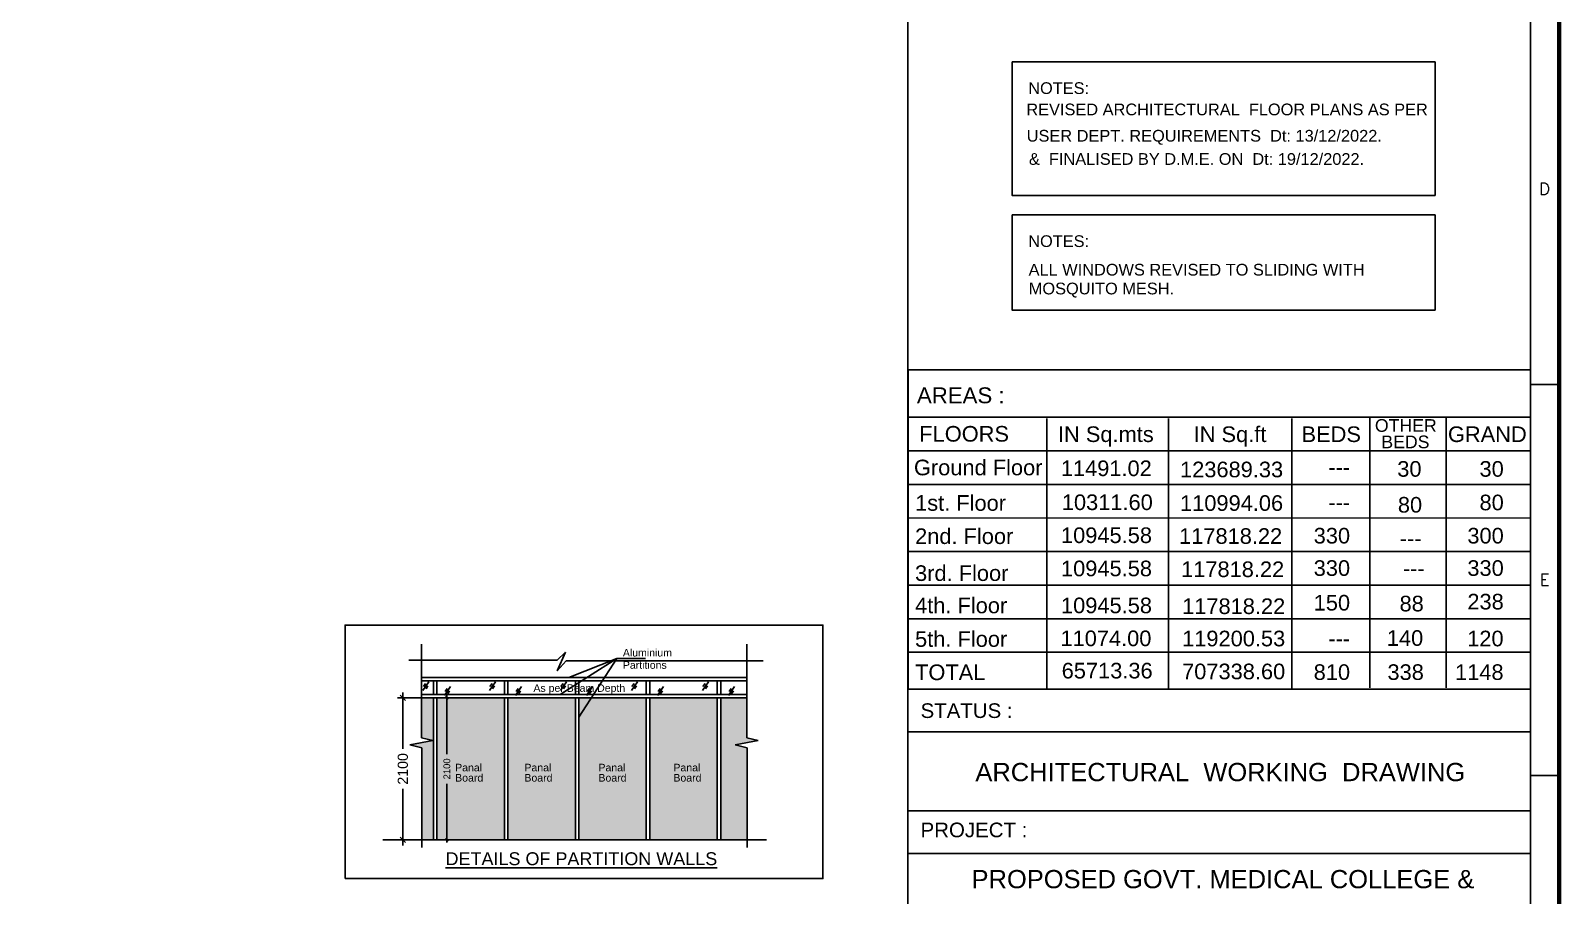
# Model space of a CAD drawing. Extents: x 7897917 to 8423973, y -6487334 to -6173396.
# Drawn here: x 8045949 to 8121168, y -6424411 to -6381943 of the extents above; entities that cross this region are included whole.
import ezdxf
from ezdxf.enums import TextEntityAlignment as Align

# ---------------------------------------------------------------- set-up
doc = ezdxf.new("R2010")
doc.units = 0
doc.header["$LTSCALE"] = 600
doc.header["$MEASUREMENT"] = 0
doc.header["$PDMODE"] = 35
doc.linetypes.add('CONTINUA', pattern=[0])
doc.layers.get('0').update_dxf_attribs({"linetype": 'CONTINUOUS'})
doc.layers.get('Defpoints').update_dxf_attribs({"linetype": 'CONTINUOUS'})
for name, color, linetype in [('Cal Hat', 8, 'CONTINUOUS'), ('DIM WARKING', 8, 'CONTINUOUS'), ('Glazing', 171, 'CONTINUOUS'), ('joinery', 7, 'CONTINUOUS'), ('Par', 7, 'CONTINUOUS'), ('TITLE', 7, 'CONTINUOUS'), ('Wall', 1, 'CONTINUOUS'), ('Walls', 7, 'CONTINUOUS'), ('Work-Dim', 8, 'CONTINUA'), ('Working Dim', 5, 'CONTINUOUS')]:
    doc.layers.add(name, color=color, linetype=linetype)
doc.styles.add('AR', font='arial.ttf')
doc.styles.add('ari', font='arial.ttf')
doc.styles.add('ARIAL', font='arial.ttf')
doc.styles.add('ROMANS', font='romans.shx')
doc.dimstyles.new('int. dim', dxfattribs={"dimtxt": 450, "dimasz": 80, "dimexe": 80, "dimexo": 0, "dimgap": 70, "dimtad": 0, "dimdec": 0, "dimzin": 12, "dimdsep": 46, "dimtxsty": 'ari', "dimblk": 'OBLIQUE', "dimcen": 2, "dimdle": 80, "dimclrd": 256, "dimclre": 256, "dimclrt": 6, "dimadec": 0, "dimazin": 0, "dimtfac": 1, "dimtdec": 0, "dimtix": 1, "dimtmove": 2, "dimatfit": 3, "dimfxl": 1, "dimtolj": 1, "dimtzin": 0, "dimlwd": -1, "dimlwe": -1, "dimarcsym": 0})

# ---------------------------------------------------------------- blocks, each defined once
blk = doc.blocks.new('A$C66962185')
at = {"layer": 'TITLE'}
blk.add_line((360.7, -141176.03), (360.7, -140930.66), dxfattribs=at)
at = {"layer": 'TITLE', "color": 7}
for p, q in [((363, -141053.35), (360.7, -141053.35)), ((363, -141084.59), (360.7, -141084.59))]:
    blk.add_line(p, q, dxfattribs=at)
at = {"layer": 'TITLE', "color": 7, "const_width": 0.355}
blk.add_lwpolyline([(363, -140928.36), (363, -141178.33), (0, -141178.33), (0, -140928.36)], close=True, dxfattribs=at)
at = {"layer": 'TITLE', "color": 7, "style": 'ROMANS'}
for s, p in [('D', (361.83, -141037.7)), ('E', (361.83, -141068.94))]:
    blk.add_text(s, height=0.952, dxfattribs=at).set_placement(p, align=Align.MIDDLE)
blk = doc.blocks.new('A$C41BB26E9')
at = {"layer": 'TITLE', "ltscale": 0.005}
for p, q in [((-29432, 12844), (0, 12844)), ((-22872, 12789), (-22872, 0)), ((-17123, 12789), (-17122, 0)), ((-11287, 12789), (-11287, 0)), ((-7600, 12844), (-7600, 55)), ((-4000, 12844), (-4000, 55)), ((-29432, 11257), (0, 11257)), ((-29432, 9670), (0, 9670)), ((-29432, 8084), (0, 8083)), ((-29432, 6497), (0, 6497)), ((-29432, 4910), (0, 4910)), ((-29432, 3323), (0, 3323)), ((-29432, 1736), (0, 1736))]:
    blk.add_line(p, q, dxfattribs=at)
at = {"layer": 'TITLE'}
blk.add_lwpolyline([(-29432, 15088), (0, 15088), (0, 0), (-29432, 0)], close=True, dxfattribs=at)
at = {"layer": 'TITLE', "color": 7, "style": 'ARIAL'}
blk.add_text('AREAS :', height=752.1, dxfattribs=at).set_placement((-29018, 13505))
at = {"layer": 'TITLE', "color": 6, "style": 'ARIAL', "oblique": 0}
for s, p in [('FLOORS', (-28906, 11693)), ('IN Sq.mts', (-22350, 11675))]:
    blk.add_text(s, height=738.3, rotation=0.00005, dxfattribs=at).set_placement(p)
at = {"layer": 'TITLE', "color": 6, "style": 'ARIAL', "oblique": 0, "width": 1}
for s, height, p in [('IN Sq.ft', 738.3, (-15935, 11674)), ('BEDS', 738.3, (-10833, 11674)), ('OTHER', 598.1, (-7364, 12157)), ('GRAND', 738.3, (-3910, 11674)), ('BEDS', 598.1, (-7059, 11381))]:
    blk.add_text(s, height=height, rotation=0.00005, dxfattribs=at).set_placement(p)
at = {"layer": 'TITLE', "color": 7, "style": 'ARIAL', "oblique": 0, "width": 1}
for s, height, p in [('Ground Floor ', 738.34, (-29159, 10102)), ('1st. Floor', 738.3, (-29105, 8425)), ('2nd. Floor', 738.3, (-29105, 6855)), ('3rd. Floor', 738.3, (-29106, 5109)), ('4th. Floor', 738.3, (-29106, 3583)), ('5th. Floor', 738.3, (-29106, 1996))]:
    blk.add_text(s, height=height, rotation=0.00005, dxfattribs=at).set_placement(p)
for s, p in [('11491.02', (-17912, 10064)), ('30', (-5160, 10035)), ('30', (-1272, 10035)), ('10311.60', (-17866, 8459)), ('---', (-8538, 8448)), ('80', (-1272, 8448)), ('10945.58', (-17905, 5331)), ('10945.58', (-17905, 3584)), ('11074.00', (-17931, 2028))]:
    blk.add_text(s, height=738.3, rotation=0.00005, dxfattribs=at).set_placement(p, align=Align.RIGHT)
at = {"layer": 'TITLE', "color": 7, "style": 'ARIAL'}
for s, oblique, p in [('123689.33', 0, (-11703, 10008)), ('---', 0, (-8538, 10114)), ('110994.06', 0, (-11703, 8421)), ('80', 0, (-5132, 8339)), ('10945.58', 0, (-17905, 6900)), ('117818.22', 360, (-11748, 6862)), ('330', 0, (-8538, 6879)), ('300', 0, (-1272, 6879)), ('---', 0, (-5161, 6747)), ('117818.22', 0, (-11653, 5292)), ('330', 0, (-8538, 5349)), ('330', 0, (-1272, 5349)), ('---', 0, (-5011, 5334)), ('150', 0, (-8538, 3712)), ('88', 0, (-5052, 3670)), ('238', 0, (-1272, 3762)), ('117818.22', 0, (-11605, 3546)), ('119200.53', 0, (-11605, 2020)), ('---', 0, (-8538, 2020)), ('140', 0, (-5080, 2042)), ('120', 0, (-1280, 2020))]:
    blk.add_text(s, height=738.3, rotation=0.00005, dxfattribs=dict(at, oblique=oblique)).set_placement(p, align=Align.RIGHT)
at = {"layer": 'TITLE', "color": 10, "style": 'ARIAL', "oblique": 0, "width": 1}
blk.add_text('TOTAL', height=738.3, rotation=0.00005, dxfattribs=at).set_placement((-29106, 423))
blk.add_text('65713.36', height=738.3, rotation=0.00005, dxfattribs=at).set_placement((-17873, 502), align=Align.RIGHT)
at = {"layer": 'TITLE', "color": 10, "style": 'ARIAL', "oblique": 0}
for s, p in [('707338.60', (-11605, 463)), ('810', (-8538, 431)), ('338', (-5050, 431)), ('1148', (-1280, 431))]:
    blk.add_text(s, height=738.3, rotation=0.00005, dxfattribs=at).set_placement(p, align=Align.RIGHT)
blk = doc.blocks.new('_Oblique')
at = {"color": 0, "linetype": 'ByBlock', "lineweight": -2}
blk.add_line((-0.5, -0.5), (0.5, 0.5), dxfattribs=at)
blk = doc.blocks.new('*D212')
at = {"layer": 'Defpoints', "color": 0, "transparency": 16777216}
for p in [(-2327, 2100), (-2601, 0), (-2327, 0)]:
    blk.add_point(p, dxfattribs=at)
at = {"layer": 'Work-Dim', "transparency": 16777216}
for p, q in [((-2327, 2100), (-2681, 2100)), ((-2601, 2180), (-2601, 1345)), ((-2601, -80), (-2601, 755)), ((-2327, 0), (-2681, 0))]:
    blk.add_line(p, q, dxfattribs=at)
at = {"layer": 'Work-Dim', "transparency": 16777216, "xscale": 80, "yscale": 80, "zscale": 80}
for p, rotation in [((-2601, 2100), 90), ((-2601, 0), 270)]:
    blk.add_blockref('_Oblique', p, dxfattribs=dict(at, rotation=rotation))
at = {"layer": 'Work-Dim', "color": 6, "transparency": 16777216, "insert": (-2601, 1050), "char_height": 150, "attachment_point": 5, "rotation": 90, "style": 'ari'}
blk.add_mtext('\\A1;2100', dxfattribs=at)
blk = doc.blocks.new('*D213')
at = {"layer": 'Defpoints', "color": 0, "transparency": 16777216}
for p in [(-1795, 2100), (-1950, 0), (-1795, 0)]:
    blk.add_point(p, dxfattribs=at)
at = {"layer": 'Work-Dim', "transparency": 16777216}
for p, q in [((-1795, 2100), (-1990, 2100)), ((-1950, 2140), (-1950, 1270)), ((-1950, -40), (-1950, 830)), ((-1795, 0), (-1990, 0))]:
    blk.add_line(p, q, dxfattribs=at)
at = {"layer": 'Work-Dim', "transparency": 16777216, "xscale": 40, "yscale": 40, "zscale": 40}
for p, rotation in [((-1950, 2100), 90), ((-1950, 0), 270)]:
    blk.add_blockref('_Oblique', p, dxfattribs=dict(at, rotation=rotation))
at = {"layer": 'Work-Dim', "color": 6, "transparency": 16777216, "insert": (-1950, 1050), "char_height": 100, "attachment_point": 5, "rotation": 90, "style": 'ari'}
blk.add_mtext('\\A1;2100', dxfattribs=at)
blk = doc.blocks.new('A$C2CD672AE')
at = {"layer": 'Working Dim', "color": 7}
for points in [[(0, 12190), (20788, 12190), (20788, 5636), (0, 5636)], [(0, 4675), (20788, 4675), (20788, 0), (0, 0)]]:
    blk.add_lwpolyline(points, close=True, dxfattribs=at)
at = {"layer": 'TITLE', "color": 1, "style": 'ari', "oblique": 360}
for s, p in [('NOTES:', (2291, 10617)), ('REVISED ARCHITECTURAL  FLOOR PLANS AS PER', (10566, 9571)), ('USER DEPT. REQUIREMENTS  Dt: 13/12/2022.', (9447, 8278)), ('&  FINALISED BY D.M.E. ON  Dt: 19/12/2022.', (9066, 7137)), ('NOTES:', (2291, 3102)), ('ALL WINDOWS REVISED TO SLIDING WITH', (9070, 1700)), ('MOSQUITO MESH.', (4392, 776))]:
    blk.add_text(s, height=575, rotation=0.00005, dxfattribs=at).set_placement(p, align=Align.CENTER)
blk = doc.blocks.new('A$C49442E40')
at = {"layer": 'Par', "true_color": 0xe5d1a4}
h = blk.add_hatch(dxfattribs=at)
h.set_pattern_fill('ANSI36', color=41, scale=200, style=0)
h.set_pattern_definition([(45, (20813378.925, 858947.945), (13.258252147, 48.613591207), [62.5, -12.5, 0, -12.5])])
h.paths.add_polyline_path([(-2150, 2100), (-2326.6, 2100), (-2326.6, 1509.3), (-2158.9, 1470.7), (-2496.6, 1403.7), (-2321.1, 1360.4), (-2321.1, 0), (-2150, 0)])
h.paths.add_polyline_path([(-1100, 2100), (-2100, 2100), (-2100, 0), (-1100, 0)])
h.paths.add_polyline_path([(-50, 2100), (-1050, 2100), (-1050, 0), (-50, 0)])
h.paths.add_polyline_path([(1000, 2100), (0, 2100), (0, 0), (1000, 0)])
h.paths.add_polyline_path([(2050, 2100), (1050, 2100), (1050, 0), (2050, 0)])
h.paths.add_polyline_path([(2485.6, 2100), (2310.1, 2100), (2100, 2100), (2100, 0), (2491.2, 0), (2491.2, 1360.4), (2315.6, 1403.7), (2653.3, 1470.7), (2485.6, 1509.3)])
h.paths.add_polyline_path([(-2026.5, 875), (-2026.5, 1225), (-1874.4, 1225), (-1874.4, 875)], flags=24)
h.paths.add_polyline_path([(-1855.9, 832.5), (-1384.2, 832.5), (-1384.2, 1002.2), (-1855.9, 1002.2)], flags=24)
h.paths.add_polyline_path([(-1855.9, 984), (-1401.4, 984), (-1401.4, 1153.8), (-1855.9, 1153.8)], flags=24)
h.paths.add_polyline_path([(-831.2, 832.5), (-359.5, 832.5), (-359.5, 1002.2), (-831.2, 1002.2)], flags=24)
h.paths.add_polyline_path([(-831.2, 984), (-376.7, 984), (-376.7, 1153.8), (-831.2, 1153.8)], flags=24)
h.paths.add_polyline_path([(263.7, 832.5), (735.4, 832.5), (735.4, 1002.2), (263.7, 1002.2)], flags=24)
h.paths.add_polyline_path([(263.7, 984), (718.2, 984), (718.2, 1153.8), (263.7, 1153.8)], flags=24)
h.paths.add_polyline_path([(1372.6, 832.5), (1844.3, 832.5), (1844.3, 1002.2), (1372.6, 1002.2)], flags=24)
h.paths.add_polyline_path([(1372.6, 984), (1827.1, 984), (1827.1, 1153.8), (1372.6, 1153.8)], flags=24)
at = {"layer": 'DIM WARKING'}
blk.add_line((565.8, 2682.2), (989, 2682.2), dxfattribs=at)
blk.add_solid([(2310.1, 2086.7), (2230.1, 2100), (2310.1, 2113.3)], dxfattribs=at)
at = {"layer": 'Glazing'}
for p, q in [((-2306.1, 2207.8), (-2216.5, 2339.2)), ((-2264.7, 2312.3), (-2297.2, 2266.7)), ((-2229.4, 2276.1), (-2258.6, 2231.4)), ((-1985.7, 2134.3), (-1896.1, 2265.8)), ((-1321.4, 2207.8), (-1231.9, 2339.2)), ((-1280, 2312.3), (-1312.5, 2266.7)), ((-1244.8, 2276.1), (-1273.9, 2231.4)), ((-935.7, 2134.3), (-846.1, 2265.8)), ((-271.4, 2207.8), (-181.9, 2339.2)), ((-230, 2312.3), (-262.5, 2266.7)), ((-194.8, 2276.1), (-223.9, 2231.4)), ((114.3, 2134.3), (203.9, 2265.8)), ((778.6, 2207.8), (868.1, 2339.2)), ((820, 2312.3), (787.5, 2266.7)), ((855.2, 2276.1), (826.1, 2231.4)), ((1164.3, 2134.3), (1253.9, 2265.8)), ((1828.6, 2207.8), (1918.1, 2339.2)), ((1870, 2312.3), (1837.5, 2266.7)), ((1905.2, 2276.1), (1876.1, 2231.4)), ((2214.3, 2134.3), (2303.9, 2265.8)), ((-1944.3, 2238.8), (-1976.7, 2193.3)), ((-1909, 2202.7), (-1938.2, 2158)), ((-894.3, 2238.8), (-926.7, 2193.3)), ((-859, 2202.7), (-888.2, 2158)), ((155.7, 2238.8), (123.3, 2193.3)), ((191, 2202.7), (161.8, 2158)), ((1205.7, 2238.8), (1173.3, 2193.3)), ((1241, 2202.7), (1211.8, 2158)), ((2255.7, 2238.8), (2223.3, 2193.3)), ((2291, 2202.7), (2261.8, 2158))]:
    blk.add_line(p, q, dxfattribs=at)
at = {"layer": 'Par', "color": 8}
for p, q in [((-2326.6, 2895.5), (-2326.6, 1509.3)), ((-318.8, 2656.7), (-193.3, 2776.3)), ((-193.3, 2776.3), (-316.4, 2498.6)), ((2485.6, 2895.5), (2485.6, 1509.3)), ((-2513.5, 2656.7), (-318.8, 2656.7)), ((-316.4, 2498.6), (-188, 2648.2)), ((-188, 2648.2), (2726, 2648.2)), ((-2326.6, 2350), (2485.6, 2350)), ((-2150, 2150), (-2150, 2350)), ((-2100, 2150), (-2100, 2350)), ((-1100, 2150), (-1100, 2350)), ((-1050, 2150), (-1050, 2350)), ((-50, 2150), (-50, 2350)), ((0, 2150), (0, 2350)), ((1000, 2150), (1000, 2350)), ((1050, 2150), (1050, 2350)), ((2050, 2150), (2050, 2350)), ((2100, 2150), (2100, 2350)), ((-2326.6, 2150), (2485.6, 2150)), ((-2326.6, 2100), (2485.6, 2100)), ((-2150, 0), (-2150, 2100)), ((-2100, 0), (-2100, 2100)), ((-1100, 0), (-1100, 2100)), ((-1050, 0), (-1050, 2100)), ((-50, 0), (-50, 2100)), ((0, 0), (0, 2100)), ((1000, 0), (1000, 2100)), ((1050, 0), (1050, 2100)), ((2050, 0), (2050, 2100)), ((2100, 0), (2100, 2100)), ((-2158.9, 1470.7), (-2496.6, 1403.7)), ((-2496.6, 1403.7), (-2321.1, 1360.4)), ((-2326.6, 1509.3), (-2158.9, 1470.7)), ((-2321.1, 1360.4), (-2321.1, -109.6)), ((2653.3, 1470.7), (2315.6, 1403.7)), ((2315.6, 1403.7), (2491.2, 1360.4)), ((2485.6, 1509.3), (2653.3, 1470.7)), ((2491.2, 1360.4), (2491.2, -109.6))]:
    blk.add_line(p, q, dxfattribs=at)
at = {"layer": 'Par'}
blk.add_line((-2326.6, 2400), (2485.6, 2400), dxfattribs=at)
at = {"layer": 'Wall'}
blk.add_line((-2898.5, 0), (2779.3, 0), dxfattribs=at)
at = {"layer": 'joinery', "color": 7, "style": 'ARIAL', "width": 1}
for s, p in [('Aluminium', (653.2, 2711.6, -9.9)), ('Partitions', (653.2, 2529.7, -9.9)), ('Panal', (-1827.6, 1014.2, -8.3)), ('Board', (-1827.6, 862.6, -8.3)), ('Panal', (-802.9, 1014.2, -8.3)), ('Board', (-802.9, 862.6, -8.3)), ('Panal', (292, 1014.2, -8.3)), ('Board', (292, 862.6, -8.3)), ('Panal', (1400.9, 1014.2, -8.3)), ('Board', (1400.9, 862.6, -8.3))]:
    blk.add_text(s, height=111.36, dxfattribs=at).set_placement(p)
at = {"layer": 'joinery', "color": 7, "style": 'ARIAL'}
blk.add_text('As per Beam Depth', height=111.358, dxfattribs=at).set_placement((-669.8, 2189.2, -8.3))
at = {"layer": 'Work-Dim'}
for base, p1, p2, override, picture, middle in [((-2600.7, 0), (-2326.6, 2100), (-2326.6, 0), {"dimtxt": 150}, '*D212', (-2600.7, 1050)), ((-1950.5, 0), (-1794.7, 2100), (-1794.7, 0), {"dimtxt": 100, "dimasz": 40, "dimexe": 40, "dimdle": 40}, '*D213', (-1950.5, 1050))]:
    dim = blk.add_linear_dim(base=base, p1=p1, p2=p2, angle=90, dimstyle='int. dim', override=override, dxfattribs=at)
    dim.commit()
    dim.dimension.update_dxf_attribs({"geometry": picture, "text_midpoint": middle})
at = {"layer": 'DIM WARKING'}
for points, override in [([(-276.9, 2150), (565.8, 2682.2), (944.4, 2682.2)], {"dimtxt": 200, "dimarcsym": 1}), ([(-146.3, 2400), (565.8, 2682.2), (944.4, 2682.2)], {"dimtxt": 200, "dimarcsym": 1}), ([(0, 1815.7), (565.8, 2682.2), (989, 2682.2)], {"dimtxt": 200, "dimgap": 70, "dimtad": 0, "dimarcsym": 1})]:
    blk.add_leader(points, dimstyle='int. dim', override=override, dxfattribs=at)

msp = doc.modelspace()

# ---------------------------------------------------------------- linework, layer by layer
at = {"layer": 'TITLE'}
for p, q in [((8089061.216, -6323945.109), (8089061.216, -6474706.886)), ((8089061.209, -6404697.386), (8089061.209, -6388203.059))]:
    msp.add_line(p, q, dxfattribs=at)
for points in [[(8089061.216, -6414279.88), (8119648.776, -6414279.88), (8119648.776, -6416377.588), (8089061.216, -6416377.588)], [(8089061.216, -6420258.721), (8119648.776, -6420258.721), (8119648.776, -6422356.429), (8089061.216, -6422356.429)]]:
    msp.add_lwpolyline(points, close=True, dxfattribs=at)
at = {"layer": 'Walls'}
msp.add_lwpolyline([(8061403.58, -6423583.605), (8084884.235, -6423583.605), (8084884.237, -6411139.113), (8061403.58, -6411139.126)], close=True, dxfattribs=at)

# ---------------------------------------------------------------- block references
at = {"layer": 'Cal Hat', "xscale": 1.039273176342249, "yscale": 1.039273176342249, "zscale": 1.039273176342249}
msp.add_blockref('A$C41BB26E9', (8119658.548, -6414279.537), dxfattribs=at)
at = {"layer": 'TITLE', "xscale": 614.4175770664588, "yscale": 614.4175710082054, "zscale": 614.4175728063115}
msp.add_blockref('A$C66962185', (7898025.611, 80266328.743), dxfattribs=at)
at = {"layer": 'Wall', "color": 10, "xscale": 3.322153093293309, "yscale": 3.322153093293309, "zscale": 3.322153093293309}
msp.add_blockref('A$C49442E40', (8072882.038, -6421688.448, -0.068), dxfattribs=at)
at = {"layer": 'Working Dim', "color": 7}
msp.add_blockref('A$C2CD672AE', (8094174.433, -6395670.982), dxfattribs=at)

# ---------------------------------------------------------------- texts
at = {"layer": 'TITLE', "color": 7, "style": 'ARIAL'}
for s, p in [('STATUS :', (8089679.621, -6415699.538, 2.894)), ('PROJECT :', (8089679.621, -6421557.02, 2.894))]:
    msp.add_text(s, height=719.2142, dxfattribs=at).set_placement(p)
at = {"layer": 'TITLE', "color": 6, "style": 'ari', "oblique": 359.99999999}
for s, p in [('ARCHITECTURAL  WORKING  DRAWING', (8104407.703, -6418803.262)), ('PROPOSED GOVT. MEDICAL COLLEGE &', (8104536.322, -6424061.274))]:
    msp.add_text(s, height=896.44105, rotation=0.00004883, dxfattribs=at).set_placement(p, align=Align.CENTER)
at = {"layer": 'TITLE', "color": 7, "style": 'AR'}
msp.add_text('%%UDETAILS OF PARTITION WALLS', height=632.38714, dxfattribs=at).set_placement((8073013.051, -6422927.636, -21.138), align=Align.CENTER)

doc.saveas('drawing.dxf')
